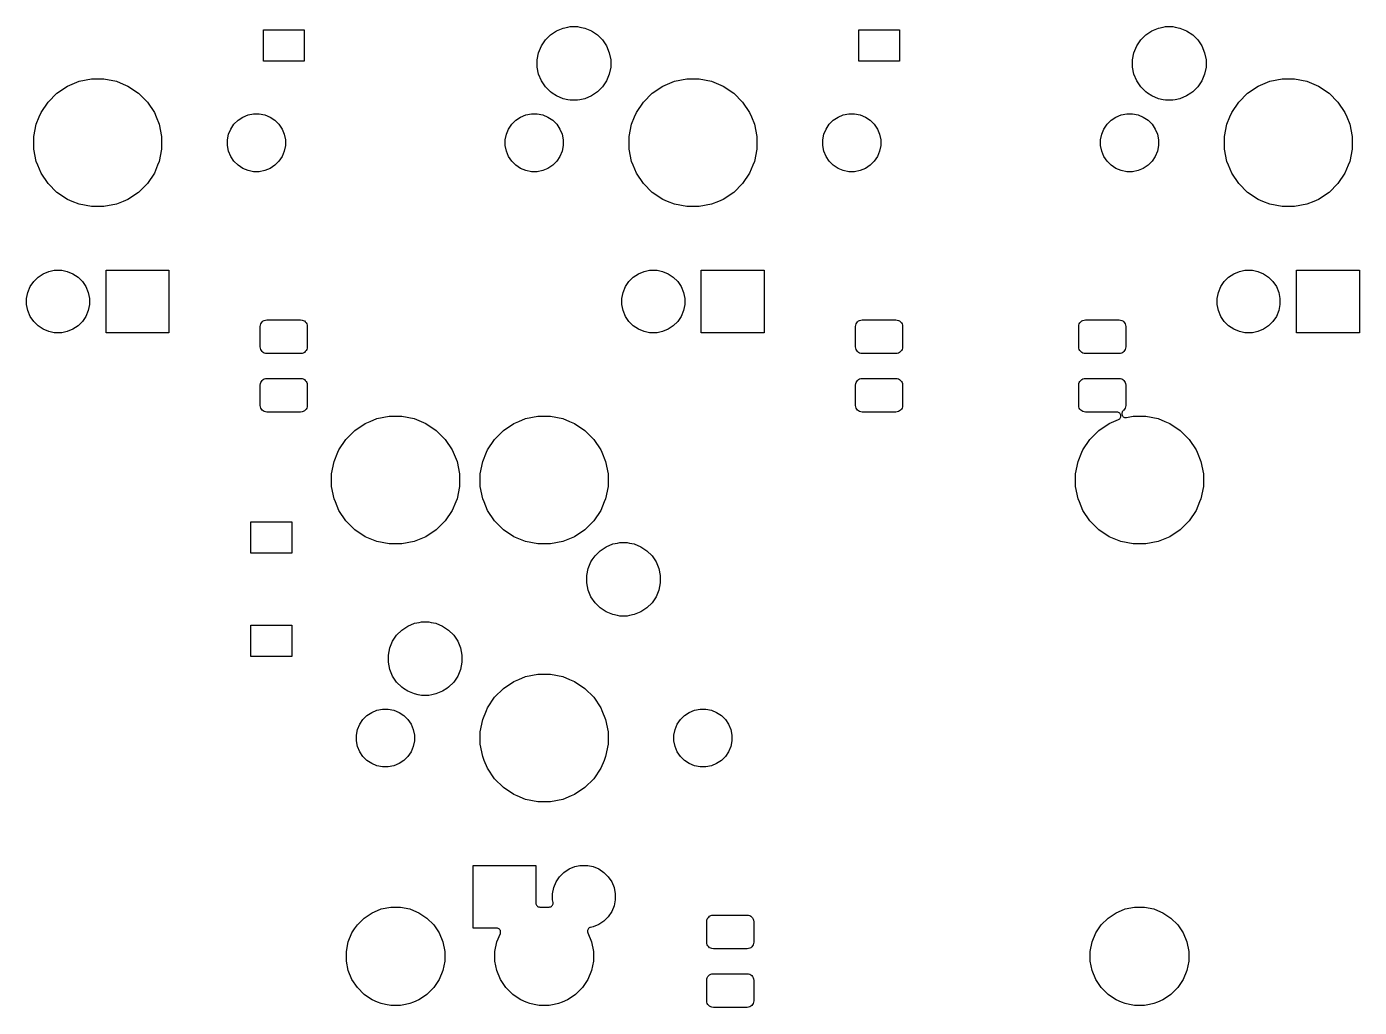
# Model space of a CAD drawing. Extents: x -9 to 373, y -109 to 9.
# Drawn here: x 140.6 to 183.25, y -108.63 to -77.25 of the extents above; entities that cross this region are included whole.
import ezdxf

# ---------------------------------------------------------------- set-up
doc = ezdxf.new("R2010")
doc.units = 0
doc.layers.add('BLACK', color=7, linetype='CONTINUOUS')

msp = doc.modelspace()

# ---------------------------------------------------------------- linework, layer by layer
at = {"layer": 'BLACK', "linetype": 'CONTINUOUS'}
for p, q in [((148.177, -78.351), (148.177, -77.349)), ((148.177, -77.349), (149.479, -77.349)), ((149.479, -77.349), (149.479, -78.351)), ((157.202, -77.6728), (157.365, -77.509)), ((157.365, -77.509), (157.558, -77.3803)), ((157.558, -77.3803), (157.772, -77.2917)), ((157.558, -77.3803), (157.558, -77.3803)), ((157.772, -77.2917), (157.923, -77.2616)), ((157.923, -77.2616), (157.999, -77.2465)), ((157.999, -77.2465), (158.231, -77.2465)), ((158.231, -77.2465), (158.307, -77.2616)), ((158.307, -77.2616), (158.458, -77.2917)), ((158.458, -77.2917), (158.672, -77.3803)), ((158.672, -77.3803), (158.672, -77.3803)), ((158.672, -77.3803), (158.865, -77.509)), ((158.865, -77.509), (159.028, -77.6728)), ((167.227, -78.351), (167.227, -77.349)), ((167.227, -77.349), (168.529, -77.349)), ((168.529, -77.349), (168.529, -78.351)), ((176.252, -77.6728), (176.415, -77.509)), ((176.415, -77.509), (176.608, -77.3803)), ((176.608, -77.3803), (176.822, -77.2917)), ((176.608, -77.3803), (176.608, -77.3803)), ((176.822, -77.2917), (176.973, -77.2616)), ((176.973, -77.2616), (177.049, -77.2465)), ((177.049, -77.2465), (177.281, -77.2465)), ((177.281, -77.2465), (177.357, -77.2616)), ((177.357, -77.2616), (177.508, -77.2917)), ((177.508, -77.2917), (177.722, -77.3803)), ((177.722, -77.3803), (177.722, -77.3803)), ((177.722, -77.3803), (177.915, -77.509)), ((177.915, -77.509), (178.078, -77.6728)), ((156.984, -78.0795), (157.073, -77.8655)), ((157.073, -77.8655), (157.116, -77.8013)), ((157.116, -77.8013), (157.202, -77.6728)), ((159.028, -77.6728), (159.114, -77.8013)), ((159.114, -77.8013), (159.157, -77.8655)), ((159.157, -77.8655), (159.246, -78.0795)), ((176.034, -78.0795), (176.123, -77.8655)), ((176.123, -77.8655), (176.166, -77.8013)), ((176.166, -77.8013), (176.252, -77.6728)), ((178.078, -77.6728), (178.164, -77.8013)), ((178.164, -77.8013), (178.207, -77.8655)), ((178.207, -77.8655), (178.296, -78.0795)), ((149.479, -78.351), (148.177, -78.351)), ((156.939, -78.3067), (156.984, -78.0795)), ((156.939, -78.5383), (156.939, -78.3067)), ((159.246, -78.0795), (159.291, -78.3067)), ((159.291, -78.3067), (159.291, -78.5383)), ((168.529, -78.351), (167.227, -78.351)), ((175.989, -78.3067), (176.034, -78.0795)), ((175.989, -78.5383), (175.989, -78.3067)), ((178.296, -78.0795), (178.341, -78.3067)), ((178.341, -78.3067), (178.341, -78.5383)), ((156.984, -78.7655), (156.939, -78.5383)), ((157.073, -78.9795), (156.984, -78.7655)), ((159.246, -78.7655), (159.157, -78.9795)), ((159.291, -78.5383), (159.246, -78.7655)), ((176.034, -78.7655), (175.989, -78.5383)), ((176.123, -78.9795), (176.034, -78.7655)), ((178.296, -78.7655), (178.207, -78.9795)), ((178.341, -78.5383), (178.296, -78.7655)), ((141.571, -79.3741), (141.906, -79.1503)), ((141.906, -79.1503), (142.061, -79.0865)), ((142.061, -79.0865), (142.279, -78.9962)), ((142.279, -78.9962), (142.674, -78.9176)), ((142.674, -78.9176), (143.076, -78.9176)), ((143.076, -78.9176), (143.471, -78.9962)), ((143.471, -78.9962), (143.689, -79.0865)), ((143.689, -79.0865), (143.844, -79.1503)), ((143.844, -79.1503), (144.179, -79.3741)), ((157.202, -79.1722), (157.073, -78.9795)), ((157.073, -78.9795), (157.073, -78.9795)), ((157.365, -79.336), (157.202, -79.1722)), ((159.028, -79.1722), (158.865, -79.336)), ((159.157, -78.9795), (159.028, -79.1722)), ((159.157, -78.9795), (159.157, -78.9795)), ((160.621, -79.3741), (160.956, -79.1503)), ((160.956, -79.1503), (161.111, -79.0865)), ((161.111, -79.0865), (161.329, -78.9962)), ((161.329, -78.9962), (161.724, -78.9176)), ((161.724, -78.9176), (162.126, -78.9176)), ((162.126, -78.9176), (162.521, -78.9962)), ((162.521, -78.9962), (162.739, -79.0865)), ((162.739, -79.0865), (162.894, -79.1503)), ((162.894, -79.1503), (163.229, -79.3741)), ((176.252, -79.1722), (176.123, -78.9795)), ((176.123, -78.9795), (176.123, -78.9795)), ((176.415, -79.336), (176.252, -79.1722)), ((178.078, -79.1722), (177.915, -79.336)), ((178.207, -78.9795), (178.078, -79.1722)), ((178.207, -78.9795), (178.207, -78.9795)), ((179.671, -79.3741), (180.006, -79.1503)), ((180.006, -79.1503), (180.161, -79.0865)), ((180.161, -79.0865), (180.379, -78.9962)), ((180.379, -78.9962), (180.774, -78.9176)), ((180.774, -78.9176), (181.176, -78.9176)), ((181.176, -78.9176), (181.571, -78.9962)), ((181.571, -78.9962), (181.789, -79.0865)), ((181.789, -79.0865), (181.944, -79.1503)), ((181.944, -79.1503), (182.279, -79.3741)), ((141.063, -79.9939), (141.287, -79.659)), ((141.287, -79.659), (141.571, -79.3741)), ((144.179, -79.3741), (144.463, -79.659)), ((144.463, -79.659), (144.687, -79.9939)), ((157.422, -79.3741), (157.365, -79.336)), ((157.558, -79.4647), (157.422, -79.3741)), ((157.772, -79.5533), (157.558, -79.4647)), ((157.923, -79.5834), (157.772, -79.5533)), ((157.999, -79.5985), (157.923, -79.5834)), ((158.231, -79.5985), (157.999, -79.5985)), ((158.307, -79.5834), (158.231, -79.5985)), ((158.458, -79.5533), (158.307, -79.5834)), ((158.672, -79.4647), (158.458, -79.5533)), ((158.808, -79.3741), (158.672, -79.4647)), ((158.865, -79.336), (158.808, -79.3741)), ((160.113, -79.9939), (160.337, -79.659)), ((160.337, -79.659), (160.621, -79.3741)), ((163.229, -79.3741), (163.513, -79.659)), ((163.513, -79.659), (163.737, -79.9939)), ((176.472, -79.3741), (176.415, -79.336)), ((176.608, -79.4647), (176.472, -79.3741)), ((176.822, -79.5533), (176.608, -79.4647)), ((176.973, -79.5834), (176.822, -79.5533)), ((177.049, -79.5985), (176.973, -79.5834)), ((177.281, -79.5985), (177.049, -79.5985)), ((177.357, -79.5834), (177.281, -79.5985)), ((177.508, -79.5533), (177.357, -79.5834)), ((177.722, -79.4647), (177.508, -79.5533)), ((177.858, -79.3741), (177.722, -79.4647)), ((177.915, -79.336), (177.858, -79.3741)), ((179.163, -79.9939), (179.387, -79.659)), ((179.387, -79.659), (179.671, -79.3741)), ((182.279, -79.3741), (182.563, -79.659)), ((182.563, -79.659), (182.787, -79.9939)), ((140.909, -80.366), (141.003, -80.1379)), ((141.003, -80.1379), (141.063, -79.9939)), ((144.687, -79.9939), (144.747, -80.1379)), ((144.747, -80.1379), (144.841, -80.366)), ((147.365, -80.2432), (147.516, -80.1419)), ((147.516, -80.1419), (147.685, -80.0721)), ((147.685, -80.0721), (147.864, -80.0365)), ((147.864, -80.0365), (148.046, -80.0365)), ((148.046, -80.0365), (148.225, -80.0721)), ((148.225, -80.0721), (148.394, -80.1419)), ((148.394, -80.1419), (148.545, -80.2432)), ((156.255, -80.2432), (156.406, -80.1419)), ((156.406, -80.1419), (156.575, -80.0721)), ((156.575, -80.0721), (156.754, -80.0365)), ((156.754, -80.0365), (156.936, -80.0365)), ((156.936, -80.0365), (157.115, -80.0721)), ((157.115, -80.0721), (157.284, -80.1419)), ((157.284, -80.1419), (157.435, -80.2432)), ((159.959, -80.366), (160.053, -80.1379)), ((160.053, -80.1379), (160.113, -79.9939)), ((163.737, -79.9939), (163.797, -80.1379)), ((163.797, -80.1379), (163.891, -80.366)), ((166.415, -80.2432), (166.566, -80.1419)), ((166.566, -80.1419), (166.735, -80.0721)), ((166.735, -80.0721), (166.914, -80.0365)), ((166.914, -80.0365), (167.096, -80.0365)), ((167.096, -80.0365), (167.275, -80.0721)), ((167.275, -80.0721), (167.444, -80.1419)), ((167.444, -80.1419), (167.595, -80.2432)), ((175.305, -80.2432), (175.456, -80.1419)), ((175.456, -80.1419), (175.625, -80.0721)), ((175.625, -80.0721), (175.804, -80.0365)), ((175.804, -80.0365), (175.986, -80.0365)), ((175.986, -80.0365), (176.165, -80.0721)), ((176.165, -80.0721), (176.334, -80.1419)), ((176.334, -80.1419), (176.485, -80.2432)), ((179.009, -80.366), (179.103, -80.1379)), ((179.103, -80.1379), (179.163, -79.9939)), ((182.787, -79.9939), (182.847, -80.1379)), ((182.847, -80.1379), (182.941, -80.366)), ((140.83, -80.7611), (140.909, -80.366)), ((144.841, -80.366), (144.92, -80.7611)), ((147.065, -80.6924), (147.134, -80.5239)), ((147.134, -80.5239), (147.236, -80.3722)), ((147.236, -80.3722), (147.365, -80.2432)), ((148.545, -80.2432), (148.674, -80.3722)), ((148.674, -80.3722), (148.776, -80.5239)), ((148.776, -80.5239), (148.845, -80.6924)), ((155.955, -80.6924), (156.024, -80.5239)), ((156.024, -80.5239), (156.126, -80.3722)), ((156.126, -80.3722), (156.255, -80.2432)), ((157.435, -80.2432), (157.564, -80.3722)), ((157.564, -80.3722), (157.666, -80.5239)), ((157.666, -80.5239), (157.735, -80.6924)), ((159.88, -80.7611), (159.959, -80.366)), ((163.891, -80.366), (163.97, -80.7611)), ((166.115, -80.6924), (166.184, -80.5239)), ((166.184, -80.5239), (166.286, -80.3722)), ((166.286, -80.3722), (166.415, -80.2432)), ((167.595, -80.2432), (167.724, -80.3722)), ((167.724, -80.3722), (167.826, -80.5239)), ((167.826, -80.5239), (167.895, -80.6924)), ((175.005, -80.6924), (175.074, -80.5239)), ((175.074, -80.5239), (175.176, -80.3722)), ((175.176, -80.3722), (175.305, -80.2432)), ((176.485, -80.2432), (176.614, -80.3722)), ((176.614, -80.3722), (176.716, -80.5239)), ((176.716, -80.5239), (176.785, -80.6924)), ((178.93, -80.7611), (179.009, -80.366)), ((182.941, -80.366), (183.02, -80.7611)), ((140.83, -81.1639), (140.83, -80.7611)), ((144.92, -80.7611), (144.92, -81.1639)), ((147.029, -80.8713), (147.065, -80.6924)), ((147.029, -81.0537), (147.029, -80.8713)), ((148.845, -80.6924), (148.881, -80.8713)), ((148.881, -80.8713), (148.881, -81.0537)), ((155.919, -80.8713), (155.955, -80.6924)), ((155.919, -81.0537), (155.919, -80.8713)), ((157.735, -80.6924), (157.771, -80.8713)), ((157.771, -80.8713), (157.771, -81.0537)), ((159.88, -81.1639), (159.88, -80.7611)), ((163.97, -80.7611), (163.97, -81.1639)), ((166.079, -80.8713), (166.115, -80.6924)), ((166.079, -81.0537), (166.079, -80.8713)), ((167.895, -80.6924), (167.931, -80.8713)), ((167.931, -80.8713), (167.931, -81.0537)), ((174.969, -80.8713), (175.005, -80.6924)), ((174.969, -81.0537), (174.969, -80.8713)), ((176.785, -80.6924), (176.821, -80.8713)), ((176.821, -80.8713), (176.821, -81.0537)), ((178.93, -81.1639), (178.93, -80.7611)), ((183.02, -80.7611), (183.02, -81.1639)), ((140.909, -81.559), (140.83, -81.1639)), ((144.92, -81.1639), (144.841, -81.559)), ((147.065, -81.2326), (147.029, -81.0537)), ((147.134, -81.4011), (147.065, -81.2326)), ((147.236, -81.5528), (147.134, -81.4011)), ((148.776, -81.4011), (148.674, -81.5528)), ((148.845, -81.2326), (148.776, -81.4011)), ((148.881, -81.0537), (148.845, -81.2326)), ((155.955, -81.2326), (155.919, -81.0537)), ((156.024, -81.4011), (155.955, -81.2326)), ((156.126, -81.5528), (156.024, -81.4011)), ((157.666, -81.4011), (157.564, -81.5528)), ((157.735, -81.2326), (157.666, -81.4011)), ((157.771, -81.0537), (157.735, -81.2326)), ((159.959, -81.559), (159.88, -81.1639)), ((163.97, -81.1639), (163.891, -81.559)), ((166.115, -81.2326), (166.079, -81.0537)), ((166.184, -81.4011), (166.115, -81.2326)), ((166.286, -81.5528), (166.184, -81.4011)), ((167.826, -81.4011), (167.724, -81.5528)), ((167.895, -81.2326), (167.826, -81.4011)), ((167.931, -81.0537), (167.895, -81.2326)), ((175.005, -81.2326), (174.969, -81.0537)), ((175.074, -81.4011), (175.005, -81.2326)), ((175.176, -81.5528), (175.074, -81.4011)), ((176.716, -81.4011), (176.614, -81.5528)), ((176.785, -81.2326), (176.716, -81.4011)), ((176.821, -81.0537), (176.785, -81.2326)), ((179.009, -81.559), (178.93, -81.1639)), ((183.02, -81.1639), (182.941, -81.559)), ((140.96, -81.6818), (140.909, -81.559)), ((141.063, -81.9311), (140.96, -81.6818)), ((144.79, -81.6818), (144.687, -81.9311)), ((144.841, -81.559), (144.79, -81.6818)), ((147.365, -81.6818), (147.236, -81.5528)), ((147.516, -81.7831), (147.365, -81.6818)), ((147.685, -81.8529), (147.516, -81.7831)), ((147.864, -81.8885), (147.685, -81.8529)), ((148.225, -81.8529), (148.046, -81.8885)), ((148.394, -81.7831), (148.225, -81.8529)), ((148.545, -81.6818), (148.394, -81.7831)), ((148.674, -81.5528), (148.545, -81.6818)), ((156.255, -81.6818), (156.126, -81.5528)), ((156.406, -81.7831), (156.255, -81.6818)), ((156.575, -81.8529), (156.406, -81.7831)), ((156.754, -81.8885), (156.575, -81.8529)), ((157.115, -81.8529), (156.936, -81.8885)), ((157.284, -81.7831), (157.115, -81.8529)), ((157.435, -81.6818), (157.284, -81.7831)), ((157.564, -81.5528), (157.435, -81.6818)), ((160.01, -81.6818), (159.959, -81.559)), ((160.113, -81.9311), (160.01, -81.6818)), ((163.84, -81.6818), (163.737, -81.9311)), ((163.891, -81.559), (163.84, -81.6818)), ((166.415, -81.6818), (166.286, -81.5528)), ((166.566, -81.7831), (166.415, -81.6818)), ((166.735, -81.8529), (166.566, -81.7831)), ((166.914, -81.8885), (166.735, -81.8529)), ((167.275, -81.8529), (167.096, -81.8885)), ((167.444, -81.7831), (167.275, -81.8529)), ((167.595, -81.6818), (167.444, -81.7831)), ((167.724, -81.5528), (167.595, -81.6818)), ((175.305, -81.6818), (175.176, -81.5528)), ((175.456, -81.7831), (175.305, -81.6818)), ((175.625, -81.8529), (175.456, -81.7831)), ((175.804, -81.8885), (175.625, -81.8529)), ((176.165, -81.8529), (175.986, -81.8885)), ((176.334, -81.7831), (176.165, -81.8529)), ((176.485, -81.6818), (176.334, -81.7831)), ((176.614, -81.5528), (176.485, -81.6818)), ((179.06, -81.6818), (179.009, -81.559)), ((179.163, -81.9311), (179.06, -81.6818)), ((182.89, -81.6818), (182.787, -81.9311)), ((182.941, -81.559), (182.89, -81.6818)), ((141.287, -82.266), (141.063, -81.9311)), ((141.571, -82.5509), (141.287, -82.266)), ((144.463, -82.266), (144.179, -82.5509)), ((144.687, -81.9311), (144.463, -82.266)), ((148.046, -81.8885), (147.864, -81.8885)), ((156.936, -81.8885), (156.754, -81.8885)), ((160.337, -82.266), (160.113, -81.9311)), ((160.621, -82.5509), (160.337, -82.266)), ((163.513, -82.266), (163.229, -82.5509)), ((163.737, -81.9311), (163.513, -82.266)), ((167.096, -81.8885), (166.914, -81.8885)), ((175.986, -81.8885), (175.804, -81.8885)), ((179.387, -82.266), (179.163, -81.9311)), ((179.671, -82.5509), (179.387, -82.266)), ((182.563, -82.266), (182.279, -82.5509)), ((182.787, -81.9311), (182.563, -82.266)), ((141.906, -82.7747), (141.571, -82.5509)), ((144.179, -82.5509), (143.844, -82.7747)), ((160.956, -82.7747), (160.621, -82.5509)), ((163.229, -82.5509), (162.894, -82.7747)), ((180.006, -82.7747), (179.671, -82.5509)), ((182.279, -82.5509), (181.944, -82.7747)), ((142.061, -82.8385), (141.906, -82.7747)), ((142.279, -82.9288), (142.061, -82.8385)), ((142.674, -83.0074), (142.279, -82.9288)), ((143.076, -83.0074), (142.674, -83.0074)), ((143.471, -82.9288), (143.076, -83.0074)), ((143.689, -82.8385), (143.471, -82.9288)), ((143.844, -82.7747), (143.689, -82.8385)), ((161.111, -82.8385), (160.956, -82.7747)), ((161.329, -82.9288), (161.111, -82.8385)), ((161.724, -83.0074), (161.329, -82.9288)), ((162.126, -83.0074), (161.724, -83.0074)), ((162.521, -82.9288), (162.126, -83.0074)), ((162.739, -82.8385), (162.521, -82.9288)), ((162.894, -82.7747), (162.739, -82.8385)), ((180.161, -82.8385), (180.006, -82.7747)), ((180.379, -82.9288), (180.161, -82.8385)), ((180.774, -83.0074), (180.379, -82.9288)), ((181.176, -83.0074), (180.774, -83.0074)), ((181.571, -82.9288), (181.176, -83.0074)), ((181.789, -82.8385), (181.571, -82.9288)), ((181.944, -82.7747), (181.789, -82.8385)), ((140.826, -85.4028), (140.965, -85.263)), ((140.965, -85.263), (141.13, -85.1532)), ((141.13, -85.1532), (141.312, -85.0776)), ((141.312, -85.0776), (141.482, -85.0439)), ((141.482, -85.0439), (141.506, -85.039)), ((141.506, -85.039), (141.704, -85.039)), ((141.704, -85.039), (141.728, -85.0439)), ((141.728, -85.0439), (141.898, -85.0776)), ((141.898, -85.0776), (142.08, -85.1532)), ((142.08, -85.1532), (142.245, -85.263)), ((142.245, -85.263), (142.384, -85.4028)), ((143.142, -87.046), (143.142, -85.039)), ((143.142, -85.039), (145.148, -85.039)), ((145.148, -85.039), (145.148, -87.046)), ((159.876, -85.4028), (160.015, -85.263)), ((160.015, -85.263), (160.18, -85.1532)), ((160.18, -85.1532), (160.362, -85.0776)), ((160.362, -85.0776), (160.532, -85.0439)), ((160.532, -85.0439), (160.556, -85.039)), ((160.556, -85.039), (160.754, -85.039)), ((160.754, -85.039), (160.778, -85.0439)), ((160.778, -85.0439), (160.948, -85.0776)), ((160.948, -85.0776), (161.13, -85.1532)), ((161.13, -85.1532), (161.295, -85.263)), ((161.295, -85.263), (161.434, -85.4028)), ((162.191, -87.046), (162.191, -85.039)), ((162.191, -85.039), (164.198, -85.039)), ((164.198, -85.039), (164.198, -87.046)), ((178.926, -85.4028), (179.065, -85.263)), ((179.065, -85.263), (179.23, -85.1532)), ((179.23, -85.1532), (179.412, -85.0776)), ((179.412, -85.0776), (179.582, -85.0439)), ((179.582, -85.0439), (179.606, -85.039)), ((179.606, -85.039), (179.804, -85.039)), ((179.804, -85.039), (179.828, -85.0439)), ((179.828, -85.0439), (179.998, -85.0776)), ((179.998, -85.0776), (180.18, -85.1532)), ((180.18, -85.1532), (180.345, -85.263)), ((180.345, -85.263), (180.484, -85.4028)), ((181.242, -87.046), (181.242, -85.039)), ((181.242, -85.039), (183.248, -85.039)), ((183.248, -85.039), (183.248, -87.046)), ((140.64, -85.7498), (140.716, -85.5672)), ((140.716, -85.5672), (140.826, -85.4028)), ((142.384, -85.4028), (142.494, -85.5672)), ((142.494, -85.5672), (142.57, -85.7498)), ((159.69, -85.7498), (159.766, -85.5672)), ((159.766, -85.5672), (159.876, -85.4028)), ((161.434, -85.4028), (161.544, -85.5672)), ((161.544, -85.5672), (161.62, -85.7498)), ((178.74, -85.7498), (178.816, -85.5672)), ((178.816, -85.5672), (178.926, -85.4028)), ((180.484, -85.4028), (180.594, -85.5672)), ((180.594, -85.5672), (180.67, -85.7498)), ((140.601, -85.9437), (140.64, -85.7498)), ((140.601, -86.1413), (140.601, -85.9437)), ((140.64, -86.3352), (140.601, -86.1413)), ((142.57, -85.7498), (142.608, -85.9437)), ((142.608, -86.1413), (142.57, -86.3352)), ((142.608, -85.9437), (142.608, -86.1413)), ((159.651, -85.9437), (159.69, -85.7498)), ((159.651, -86.1413), (159.651, -85.9437)), ((159.69, -86.3352), (159.651, -86.1413)), ((161.62, -85.7498), (161.659, -85.9437)), ((161.659, -86.1413), (161.62, -86.3352)), ((161.659, -85.9437), (161.659, -86.1413)), ((178.701, -85.9437), (178.74, -85.7498)), ((178.701, -86.1413), (178.701, -85.9437)), ((178.74, -86.3352), (178.701, -86.1413)), ((180.67, -85.7498), (180.708, -85.9437)), ((180.708, -86.1413), (180.67, -86.3352)), ((180.708, -85.9437), (180.708, -86.1413)), ((140.716, -86.5178), (140.64, -86.3352)), ((140.826, -86.6822), (140.716, -86.5178)), ((142.494, -86.5178), (142.384, -86.6822)), ((142.57, -86.3352), (142.494, -86.5178)), ((159.766, -86.5178), (159.69, -86.3352)), ((159.876, -86.6822), (159.766, -86.5178)), ((161.544, -86.5178), (161.434, -86.6822)), ((161.62, -86.3352), (161.544, -86.5178)), ((178.816, -86.5178), (178.74, -86.3352)), ((178.926, -86.6822), (178.816, -86.5178)), ((180.594, -86.5178), (180.484, -86.6822)), ((180.67, -86.3352), (180.594, -86.5178)), ((140.965, -86.822), (140.826, -86.6822)), ((141.13, -86.9318), (140.965, -86.822)), ((141.312, -87.0074), (141.13, -86.9318)), ((142.08, -86.9318), (141.898, -87.0074)), ((142.245, -86.822), (142.08, -86.9318)), ((142.384, -86.6822), (142.245, -86.822)), ((148.077, -86.8431), (148.082, -86.7968)), ((148.077, -87.4944), (148.077, -86.8431)), ((148.082, -86.7968), (148.093, -86.7581)), ((148.093, -86.7581), (148.112, -86.7225)), ((148.112, -86.7225), (148.138, -86.6912)), ((148.138, -86.6912), (148.169, -86.6656)), ((148.169, -86.6656), (148.205, -86.6465)), ((148.205, -86.6465), (148.244, -86.6348)), ((148.244, -86.6348), (148.29, -86.6302)), ((148.29, -86.6302), (149.366, -86.6302)), ((149.366, -86.6302), (149.413, -86.6348)), ((149.413, -86.6348), (149.451, -86.6465)), ((149.451, -86.6465), (149.487, -86.6656)), ((149.487, -86.6656), (149.518, -86.6912)), ((149.518, -86.6912), (149.544, -86.7225)), ((149.544, -86.7225), (149.563, -86.7581)), ((149.563, -86.7581), (149.575, -86.7968)), ((149.575, -86.7968), (149.579, -86.8431)), ((149.579, -86.8431), (149.579, -87.4944)), ((160.015, -86.822), (159.876, -86.6822)), ((160.18, -86.9318), (160.015, -86.822)), ((160.362, -87.0074), (160.18, -86.9318)), ((161.13, -86.9318), (160.948, -87.0074)), ((161.295, -86.822), (161.13, -86.9318)), ((161.434, -86.6822), (161.295, -86.822)), ((167.127, -86.8431), (167.132, -86.7968)), ((167.127, -87.4944), (167.127, -86.8431)), ((167.132, -86.7968), (167.143, -86.7581)), ((167.143, -86.7581), (167.162, -86.7225)), ((167.162, -86.7225), (167.188, -86.6912)), ((167.188, -86.6912), (167.219, -86.6656)), ((167.219, -86.6656), (167.255, -86.6465)), ((167.255, -86.6465), (167.294, -86.6348)), ((167.294, -86.6348), (167.34, -86.6302)), ((167.34, -86.6302), (168.416, -86.6302)), ((168.416, -86.6302), (168.463, -86.6348)), ((168.463, -86.6348), (168.501, -86.6465)), ((168.501, -86.6465), (168.537, -86.6656)), ((168.537, -86.6656), (168.568, -86.6912)), ((168.568, -86.6912), (168.594, -86.7225)), ((168.594, -86.7225), (168.613, -86.7581)), ((168.613, -86.7581), (168.625, -86.7968)), ((168.625, -86.7968), (168.629, -86.8431)), ((168.629, -86.8431), (168.629, -87.4944)), ((174.271, -86.8431), (174.275, -86.7968)), ((174.271, -87.4944), (174.271, -86.8431)), ((174.275, -86.7968), (174.287, -86.7581)), ((174.287, -86.7581), (174.306, -86.7225)), ((174.306, -86.7225), (174.332, -86.6912)), ((174.332, -86.6912), (174.363, -86.6656)), ((174.363, -86.6656), (174.399, -86.6465)), ((174.399, -86.6465), (174.437, -86.6348)), ((174.437, -86.6348), (174.484, -86.6302)), ((174.484, -86.6302), (175.56, -86.6302)), ((175.56, -86.6302), (175.606, -86.6348)), ((175.606, -86.6348), (175.645, -86.6465)), ((175.645, -86.6465), (175.681, -86.6656)), ((175.681, -86.6656), (175.712, -86.6912)), ((175.712, -86.6912), (175.738, -86.7225)), ((175.738, -86.7225), (175.757, -86.7581)), ((175.757, -86.7581), (175.768, -86.7968)), ((175.768, -86.7968), (175.773, -86.8431)), ((175.773, -86.8431), (175.773, -87.4944)), ((179.065, -86.822), (178.926, -86.6822)), ((179.23, -86.9318), (179.065, -86.822)), ((179.412, -87.0074), (179.23, -86.9318)), ((180.18, -86.9318), (179.998, -87.0074)), ((180.345, -86.822), (180.18, -86.9318)), ((180.484, -86.6822), (180.345, -86.822)), ((141.479, -87.0405), (141.312, -87.0074)), ((141.506, -87.046), (141.479, -87.0405)), ((141.704, -87.046), (141.506, -87.046)), ((141.731, -87.0405), (141.704, -87.046)), ((141.898, -87.0074), (141.731, -87.0405)), ((145.148, -87.046), (143.142, -87.046)), ((160.529, -87.0405), (160.362, -87.0074)), ((160.556, -87.046), (160.529, -87.0405)), ((160.754, -87.046), (160.556, -87.046)), ((160.781, -87.0405), (160.754, -87.046)), ((160.948, -87.0074), (160.781, -87.0405)), ((164.198, -87.046), (162.191, -87.046)), ((179.579, -87.0405), (179.412, -87.0074)), ((179.606, -87.046), (179.579, -87.0405)), ((179.804, -87.046), (179.606, -87.046)), ((179.831, -87.0405), (179.804, -87.046)), ((179.998, -87.0074), (179.831, -87.0405)), ((183.248, -87.046), (181.242, -87.046)), ((148.082, -87.5407), (148.077, -87.4944)), ((148.093, -87.5794), (148.082, -87.5407)), ((148.112, -87.615), (148.093, -87.5794)), ((148.138, -87.6463), (148.112, -87.615)), ((148.169, -87.6719), (148.138, -87.6463)), ((148.205, -87.691), (148.169, -87.6719)), ((148.244, -87.7027), (148.205, -87.691)), ((148.29, -87.7073), (148.244, -87.7027)), ((149.366, -87.7073), (148.29, -87.7073)), ((149.413, -87.7027), (149.366, -87.7073)), ((149.451, -87.691), (149.413, -87.7027)), ((149.487, -87.6719), (149.451, -87.691)), ((149.518, -87.6463), (149.487, -87.6719)), ((149.544, -87.615), (149.518, -87.6463)), ((149.563, -87.5794), (149.544, -87.615)), ((149.575, -87.5407), (149.563, -87.5794)), ((149.579, -87.4944), (149.575, -87.5407)), ((167.132, -87.5407), (167.127, -87.4944)), ((167.143, -87.5794), (167.132, -87.5407)), ((167.162, -87.615), (167.143, -87.5794)), ((167.188, -87.6463), (167.162, -87.615)), ((167.219, -87.6719), (167.188, -87.6463)), ((167.255, -87.691), (167.219, -87.6719)), ((167.294, -87.7027), (167.255, -87.691)), ((167.34, -87.7073), (167.294, -87.7027)), ((168.416, -87.7073), (167.34, -87.7073)), ((168.463, -87.7027), (168.416, -87.7073)), ((168.501, -87.691), (168.463, -87.7027)), ((168.537, -87.6719), (168.501, -87.691)), ((168.568, -87.6463), (168.537, -87.6719)), ((168.594, -87.615), (168.568, -87.6463)), ((168.613, -87.5794), (168.594, -87.615)), ((168.625, -87.5407), (168.613, -87.5794)), ((168.629, -87.4944), (168.625, -87.5407)), ((174.275, -87.5407), (174.271, -87.4944)), ((174.287, -87.5794), (174.275, -87.5407)), ((174.306, -87.615), (174.287, -87.5794)), ((174.332, -87.6463), (174.306, -87.615)), ((174.363, -87.6719), (174.332, -87.6463)), ((174.399, -87.691), (174.363, -87.6719)), ((174.437, -87.7027), (174.399, -87.691)), ((174.484, -87.7073), (174.437, -87.7027)), ((175.56, -87.7073), (174.484, -87.7073)), ((175.606, -87.7027), (175.56, -87.7073)), ((175.645, -87.691), (175.606, -87.7027)), ((175.681, -87.6719), (175.645, -87.691)), ((175.712, -87.6463), (175.681, -87.6719)), ((175.738, -87.615), (175.712, -87.6463)), ((175.757, -87.5794), (175.738, -87.615)), ((175.768, -87.5407), (175.757, -87.5794)), ((175.773, -87.4944), (175.768, -87.5407)), ((148.077, -88.7181), (148.082, -88.6718)), ((148.082, -88.6718), (148.093, -88.6331)), ((148.093, -88.6331), (148.112, -88.5975)), ((148.112, -88.5975), (148.138, -88.5662)), ((148.138, -88.5662), (148.169, -88.5406)), ((148.169, -88.5406), (148.205, -88.5215)), ((148.205, -88.5215), (148.244, -88.5098)), ((148.244, -88.5098), (148.29, -88.5052)), ((148.29, -88.5052), (149.366, -88.5052)), ((149.366, -88.5052), (149.413, -88.5098)), ((149.413, -88.5098), (149.451, -88.5215)), ((149.451, -88.5215), (149.487, -88.5406)), ((149.487, -88.5406), (149.518, -88.5662)), ((149.518, -88.5662), (149.544, -88.5975)), ((149.544, -88.5975), (149.563, -88.6331)), ((149.563, -88.6331), (149.575, -88.6718)), ((149.575, -88.6718), (149.579, -88.7181)), ((167.127, -88.7181), (167.132, -88.6718)), ((167.132, -88.6718), (167.143, -88.6331)), ((167.143, -88.6331), (167.162, -88.5975)), ((167.162, -88.5975), (167.188, -88.5662)), ((167.188, -88.5662), (167.219, -88.5406)), ((167.219, -88.5406), (167.255, -88.5215)), ((167.255, -88.5215), (167.294, -88.5098)), ((167.294, -88.5098), (167.34, -88.5052)), ((167.34, -88.5052), (168.416, -88.5052)), ((168.416, -88.5052), (168.463, -88.5098)), ((168.463, -88.5098), (168.501, -88.5215)), ((168.501, -88.5215), (168.537, -88.5406)), ((168.537, -88.5406), (168.568, -88.5662)), ((168.568, -88.5662), (168.594, -88.5975)), ((168.594, -88.5975), (168.613, -88.6331)), ((168.613, -88.6331), (168.625, -88.6718)), ((168.625, -88.6718), (168.629, -88.7181)), ((174.271, -88.7181), (174.275, -88.6718)), ((174.275, -88.6718), (174.287, -88.6331)), ((174.287, -88.6331), (174.306, -88.5975)), ((174.306, -88.5975), (174.332, -88.5662)), ((174.332, -88.5662), (174.363, -88.5406)), ((174.363, -88.5406), (174.399, -88.5215)), ((174.399, -88.5215), (174.437, -88.5098)), ((174.437, -88.5098), (174.484, -88.5052)), ((174.484, -88.5052), (175.56, -88.5052)), ((175.56, -88.5052), (175.606, -88.5098)), ((175.606, -88.5098), (175.645, -88.5215)), ((175.645, -88.5215), (175.681, -88.5406)), ((175.681, -88.5406), (175.712, -88.5662)), ((175.712, -88.5662), (175.738, -88.5975)), ((175.738, -88.5975), (175.757, -88.6331)), ((175.757, -88.6331), (175.768, -88.6718)), ((175.768, -88.6718), (175.773, -88.7181)), ((148.077, -89.3694), (148.077, -88.7181)), ((149.579, -88.7181), (149.579, -89.3694)), ((167.127, -89.3694), (167.127, -88.7181)), ((168.629, -88.7181), (168.629, -89.3694)), ((174.271, -89.3694), (174.271, -88.7181)), ((175.773, -88.7181), (175.773, -89.3694)), ((148.082, -89.4157), (148.077, -89.3694)), ((148.093, -89.4544), (148.082, -89.4157)), ((148.112, -89.49), (148.093, -89.4544)), ((148.138, -89.5213), (148.112, -89.49)), ((148.169, -89.5469), (148.138, -89.5213)), ((148.205, -89.566), (148.169, -89.5469)), ((149.487, -89.5469), (149.451, -89.566)), ((149.518, -89.5213), (149.487, -89.5469)), ((149.544, -89.49), (149.518, -89.5213)), ((149.563, -89.4544), (149.544, -89.49)), ((149.575, -89.4157), (149.563, -89.4544)), ((149.579, -89.3694), (149.575, -89.4157)), ((167.132, -89.4157), (167.127, -89.3694)), ((167.143, -89.4544), (167.132, -89.4157)), ((167.162, -89.49), (167.143, -89.4544)), ((167.188, -89.5213), (167.162, -89.49)), ((167.219, -89.5469), (167.188, -89.5213)), ((167.255, -89.566), (167.219, -89.5469)), ((168.537, -89.5469), (168.501, -89.566)), ((168.568, -89.5213), (168.537, -89.5469)), ((168.594, -89.49), (168.568, -89.5213)), ((168.613, -89.4544), (168.594, -89.49)), ((168.625, -89.4157), (168.613, -89.4544)), ((168.629, -89.3694), (168.625, -89.4157)), ((174.275, -89.4157), (174.271, -89.3694)), ((174.287, -89.4544), (174.275, -89.4157)), ((174.306, -89.49), (174.287, -89.4544)), ((174.332, -89.5213), (174.306, -89.49)), ((174.363, -89.5469), (174.332, -89.5213)), ((174.399, -89.566), (174.363, -89.5469)), ((175.677, -89.5531), (175.663, -89.5735)), ((175.694, -89.5358), (175.677, -89.5531)), ((175.712, -89.5213), (175.694, -89.5358)), ((175.738, -89.49), (175.712, -89.5213)), ((175.757, -89.4544), (175.738, -89.49)), ((175.768, -89.4157), (175.757, -89.4544)), ((175.773, -89.3694), (175.768, -89.4157)), ((148.244, -89.5777), (148.205, -89.566)), ((148.29, -89.5823), (148.244, -89.5777)), ((149.366, -89.5823), (148.29, -89.5823)), ((149.413, -89.5777), (149.366, -89.5823)), ((149.451, -89.566), (149.413, -89.5777)), ((151.103, -90.1691), (151.438, -89.9453)), ((151.438, -89.9453), (151.592, -89.8815)), ((151.592, -89.8815), (151.81, -89.7912)), ((151.81, -89.7912), (152.205, -89.7126)), ((152.205, -89.7126), (152.608, -89.7126)), ((152.608, -89.7126), (153.003, -89.7912)), ((153.003, -89.7912), (153.221, -89.8815)), ((153.221, -89.8815), (153.375, -89.9453)), ((153.375, -89.9453), (153.71, -90.1691)), ((155.859, -90.1691), (156.194, -89.9453)), ((156.194, -89.9453), (156.348, -89.8815)), ((156.348, -89.8815), (156.566, -89.7912)), ((156.566, -89.7912), (156.961, -89.7126)), ((156.961, -89.7126), (157.364, -89.7126)), ((157.364, -89.7126), (157.759, -89.7912)), ((157.759, -89.7912), (157.977, -89.8815)), ((157.977, -89.8815), (158.131, -89.9453)), ((158.131, -89.9453), (158.466, -90.1691)), ((167.294, -89.5777), (167.255, -89.566)), ((167.34, -89.5823), (167.294, -89.5777)), ((168.416, -89.5823), (167.34, -89.5823)), ((168.463, -89.5777), (168.416, -89.5823)), ((168.501, -89.566), (168.463, -89.5777)), ((174.437, -89.5777), (174.399, -89.566)), ((174.484, -89.5823), (174.437, -89.5777)), ((175.492, -89.5823), (174.484, -89.5823)), ((174.909, -90.1691), (175.244, -89.9453)), ((175.244, -89.9453), (175.39, -89.8847)), ((175.39, -89.8847), (175.54, -89.8227)), ((175.516, -89.5847), (175.492, -89.5823)), ((175.54, -89.5918), (175.516, -89.5847)), ((175.561, -89.6033), (175.54, -89.5918)), ((175.54, -89.8227), (175.561, -89.8112)), ((175.58, -89.6189), (175.561, -89.6033)), ((175.561, -89.8112), (175.58, -89.7956)), ((175.596, -89.6378), (175.58, -89.6189)), ((175.58, -89.7956), (175.596, -89.7767)), ((175.608, -89.6594), (175.596, -89.6378)), ((175.596, -89.7767), (175.608, -89.7551)), ((175.615, -89.6829), (175.608, -89.6594)), ((175.608, -89.7551), (175.615, -89.7316)), ((175.617, -89.7072), (175.615, -89.6829)), ((175.615, -89.7316), (175.617, -89.7072)), ((175.654, -89.5961), (175.649, -89.6202)), ((175.649, -89.6202), (175.649, -89.6447)), ((175.649, -89.6447), (175.654, -89.6687)), ((175.663, -89.5735), (175.654, -89.5961)), ((175.654, -89.6687), (175.663, -89.6913)), ((175.663, -89.6913), (175.677, -89.7117)), ((175.677, -89.7117), (175.694, -89.729)), ((175.694, -89.729), (175.715, -89.7427)), ((175.715, -89.7427), (175.737, -89.752)), ((175.737, -89.752), (175.761, -89.7568)), ((175.761, -89.7568), (175.798, -89.755)), ((175.798, -89.755), (176.011, -89.7126)), ((176.011, -89.7126), (176.414, -89.7126)), ((176.414, -89.7126), (176.809, -89.7912)), ((176.809, -89.7912), (177.027, -89.8815)), ((177.027, -89.8815), (177.181, -89.9453)), ((177.181, -89.9453), (177.516, -90.1691)), ((150.818, -90.454), (151.103, -90.1691)), ((153.71, -90.1691), (153.995, -90.454)), ((155.574, -90.454), (155.859, -90.1691)), ((158.466, -90.1691), (158.751, -90.454)), ((174.624, -90.454), (174.909, -90.1691)), ((177.516, -90.1691), (177.801, -90.454)), ((150.561, -90.8682), (150.594, -90.7889)), ((150.594, -90.7889), (150.818, -90.454)), ((153.995, -90.454), (154.219, -90.7889)), ((154.219, -90.7889), (154.251, -90.8682)), ((155.317, -90.8682), (155.35, -90.7889)), ((155.35, -90.7889), (155.574, -90.454)), ((158.751, -90.454), (158.975, -90.7889)), ((158.975, -90.7889), (159.008, -90.8682)), ((174.367, -90.8682), (174.4, -90.7889)), ((174.4, -90.7889), (174.624, -90.454)), ((177.801, -90.454), (178.025, -90.7889)), ((178.025, -90.7889), (178.058, -90.8682)), ((150.361, -91.5561), (150.44, -91.161)), ((150.44, -91.161), (150.561, -90.8682)), ((154.251, -90.8682), (154.373, -91.161)), ((154.373, -91.161), (154.451, -91.5561)), ((155.118, -91.5561), (155.196, -91.161)), ((155.196, -91.161), (155.317, -90.8682)), ((159.008, -90.8682), (159.129, -91.161)), ((159.129, -91.161), (159.207, -91.5561)), ((174.168, -91.5561), (174.246, -91.161)), ((174.246, -91.161), (174.367, -90.8682)), ((178.058, -90.8682), (178.179, -91.161)), ((178.179, -91.161), (178.257, -91.5561)), ((150.361, -91.9589), (150.361, -91.5561)), ((154.451, -91.5561), (154.451, -91.9589)), ((155.118, -91.9589), (155.118, -91.5561)), ((159.207, -91.5561), (159.207, -91.9589)), ((174.168, -91.9589), (174.168, -91.5561)), ((178.257, -91.5561), (178.257, -91.9589)), ((150.44, -92.354), (150.361, -91.9589)), ((154.451, -91.9589), (154.373, -92.354)), ((155.196, -92.354), (155.118, -91.9589)), ((159.207, -91.9589), (159.129, -92.354)), ((174.246, -92.354), (174.168, -91.9589)), ((178.257, -91.9589), (178.179, -92.354)), ((150.481, -92.4538), (150.44, -92.354)), ((150.594, -92.7261), (150.481, -92.4538)), ((154.331, -92.4538), (154.219, -92.7261)), ((154.373, -92.354), (154.331, -92.4538)), ((155.238, -92.4538), (155.196, -92.354)), ((155.35, -92.7261), (155.238, -92.4538)), ((159.087, -92.4538), (158.975, -92.7261)), ((159.129, -92.354), (159.087, -92.4538)), ((174.288, -92.4538), (174.246, -92.354)), ((174.4, -92.7261), (174.288, -92.4538)), ((178.137, -92.4538), (178.025, -92.7261)), ((178.179, -92.354), (178.137, -92.4538)), ((150.818, -93.061), (150.594, -92.7261)), ((154.219, -92.7261), (153.995, -93.061)), ((155.574, -93.061), (155.35, -92.7261)), ((158.975, -92.7261), (158.751, -93.061)), ((174.624, -93.061), (174.4, -92.7261)), ((178.025, -92.7261), (177.801, -93.061)), ((147.78, -94.101), (147.78, -93.099)), ((147.78, -93.099), (149.082, -93.099)), ((149.082, -93.099), (149.082, -94.101)), ((151.103, -93.3459), (150.818, -93.061)), ((151.438, -93.5697), (151.103, -93.3459)), ((153.71, -93.3459), (153.375, -93.5697)), ((153.995, -93.061), (153.71, -93.3459)), ((155.859, -93.3459), (155.574, -93.061)), ((156.194, -93.5697), (155.859, -93.3459)), ((158.466, -93.3459), (158.131, -93.5697)), ((158.751, -93.061), (158.466, -93.3459)), ((174.909, -93.3459), (174.624, -93.061)), ((175.244, -93.5697), (174.909, -93.3459)), ((177.516, -93.3459), (177.181, -93.5697)), ((177.801, -93.061), (177.516, -93.3459)), ((151.539, -93.6118), (151.438, -93.5697)), ((151.81, -93.7238), (151.539, -93.6118)), ((152.205, -93.8024), (151.81, -93.7238)), ((152.608, -93.8024), (152.205, -93.8024)), ((153.003, -93.7238), (152.608, -93.8024)), ((153.273, -93.6118), (153.003, -93.7238)), ((153.375, -93.5697), (153.273, -93.6118)), ((156.296, -93.6118), (156.194, -93.5697)), ((156.566, -93.7238), (156.296, -93.6118)), ((156.961, -93.8024), (156.566, -93.7238)), ((157.364, -93.8024), (156.961, -93.8024)), ((157.759, -93.7238), (157.364, -93.8024)), ((158.029, -93.6118), (157.759, -93.7238)), ((158.131, -93.5697), (158.029, -93.6118)), ((159.145, -93.8903), (159.359, -93.8017)), ((159.359, -93.8017), (159.511, -93.7716)), ((159.511, -93.7716), (159.587, -93.7565)), ((159.587, -93.7565), (159.818, -93.7565)), ((159.818, -93.7565), (159.894, -93.7716)), ((159.894, -93.7716), (160.046, -93.8017)), ((160.046, -93.8017), (160.26, -93.8903)), ((175.346, -93.6118), (175.244, -93.5697)), ((175.616, -93.7238), (175.346, -93.6118)), ((176.011, -93.8024), (175.616, -93.7238)), ((176.414, -93.8024), (176.011, -93.8024)), ((176.809, -93.7238), (176.414, -93.8024)), ((177.079, -93.6118), (176.809, -93.7238)), ((177.181, -93.5697), (177.079, -93.6118)), ((149.082, -94.101), (147.78, -94.101)), ((158.703, -94.3113), (158.789, -94.1828)), ((158.789, -94.1828), (158.953, -94.019)), ((158.953, -94.019), (159.145, -93.8903)), ((159.145, -93.8903), (159.145, -93.8903)), ((160.26, -93.8903), (160.26, -93.8903)), ((160.26, -93.8903), (160.452, -94.019)), ((160.452, -94.019), (160.616, -94.1828)), ((160.616, -94.1828), (160.702, -94.3113)), ((158.526, -94.8167), (158.572, -94.5895)), ((158.572, -94.5895), (158.66, -94.3755)), ((158.66, -94.3755), (158.703, -94.3113)), ((160.702, -94.3113), (160.745, -94.3755)), ((160.745, -94.3755), (160.833, -94.5895)), ((160.833, -94.5895), (160.879, -94.8167)), ((158.526, -95.0483), (158.526, -94.8167)), ((158.572, -95.2755), (158.526, -95.0483)), ((160.879, -95.0483), (160.833, -95.2755)), ((160.879, -94.8167), (160.879, -95.0483)), ((158.66, -95.4895), (158.572, -95.2755)), ((158.789, -95.6822), (158.66, -95.4895)), ((158.66, -95.4895), (158.66, -95.4895)), ((160.745, -95.4895), (160.616, -95.6822)), ((160.833, -95.2755), (160.745, -95.4895)), ((160.745, -95.4895), (160.745, -95.4895)), ((158.953, -95.846), (158.789, -95.6822)), ((159.081, -95.9318), (158.953, -95.846)), ((159.145, -95.9747), (159.081, -95.9318)), ((160.324, -95.9318), (160.26, -95.9747)), ((160.452, -95.846), (160.324, -95.9318)), ((160.616, -95.6822), (160.452, -95.846)), ((152.795, -96.4303), (153.009, -96.3417)), ((153.009, -96.3417), (153.161, -96.3116)), ((153.161, -96.3116), (153.237, -96.2965)), ((153.237, -96.2965), (153.468, -96.2965)), ((153.468, -96.2965), (153.544, -96.3116)), ((153.544, -96.3116), (153.696, -96.3417)), ((153.696, -96.3417), (153.91, -96.4303)), ((159.359, -96.0633), (159.145, -95.9747)), ((159.511, -96.0934), (159.359, -96.0633)), ((159.587, -96.1085), (159.511, -96.0934)), ((159.818, -96.1085), (159.587, -96.1085)), ((159.894, -96.0934), (159.818, -96.1085)), ((160.046, -96.0633), (159.894, -96.0934)), ((160.26, -95.9747), (160.046, -96.0633)), ((147.78, -97.401), (147.78, -96.399)), ((147.78, -96.399), (149.082, -96.399)), ((149.082, -96.399), (149.082, -97.401)), ((152.353, -96.8513), (152.439, -96.7228)), ((152.439, -96.7228), (152.603, -96.559)), ((152.603, -96.559), (152.795, -96.4303)), ((152.795, -96.4303), (152.795, -96.4303)), ((153.91, -96.4303), (153.91, -96.4303)), ((153.91, -96.4303), (154.102, -96.559)), ((154.102, -96.559), (154.266, -96.7228)), ((154.266, -96.7228), (154.352, -96.8513)), ((152.177, -97.3567), (152.222, -97.1295)), ((152.222, -97.1295), (152.31, -96.9155)), ((152.31, -96.9155), (152.353, -96.8513)), ((154.352, -96.8513), (154.395, -96.9155)), ((154.395, -96.9155), (154.483, -97.1295)), ((154.483, -97.1295), (154.528, -97.3567)), ((149.082, -97.401), (147.78, -97.401)), ((152.177, -97.5883), (152.177, -97.3567)), ((152.222, -97.8155), (152.177, -97.5883)), ((154.528, -97.5883), (154.483, -97.8155)), ((154.528, -97.3567), (154.528, -97.5883)), ((152.31, -98.0295), (152.222, -97.8155)), ((152.439, -98.2222), (152.31, -98.0295)), ((152.31, -98.0295), (152.31, -98.0295)), ((154.395, -98.0295), (154.266, -98.2222)), ((154.483, -97.8155), (154.395, -98.0295)), ((154.395, -98.0295), (154.395, -98.0295)), ((156.348, -98.1365), (156.566, -98.0462)), ((156.566, -98.0462), (156.961, -97.9676)), ((156.961, -97.9676), (157.364, -97.9676)), ((157.364, -97.9676), (157.759, -98.0462)), ((157.759, -98.0462), (157.977, -98.1365)), ((152.603, -98.386), (152.439, -98.2222)), ((152.66, -98.4241), (152.603, -98.386)), ((152.795, -98.5147), (152.66, -98.4241)), ((154.045, -98.4241), (153.91, -98.5147)), ((154.102, -98.386), (154.045, -98.4241)), ((154.266, -98.2222), (154.102, -98.386)), ((155.574, -98.709), (155.859, -98.4241)), ((155.859, -98.4241), (156.194, -98.2003)), ((156.194, -98.2003), (156.348, -98.1365)), ((157.977, -98.1365), (158.131, -98.2003)), ((158.131, -98.2003), (158.466, -98.4241)), ((158.466, -98.4241), (158.751, -98.709)), ((153.009, -98.6033), (152.795, -98.5147)), ((153.134, -98.6281), (153.009, -98.6033)), ((153.237, -98.6485), (153.134, -98.6281)), ((153.468, -98.6485), (153.237, -98.6485)), ((153.571, -98.6281), (153.468, -98.6485)), ((153.696, -98.6033), (153.571, -98.6281)), ((153.91, -98.5147), (153.696, -98.6033)), ((155.35, -99.0439), (155.574, -98.709)), ((158.751, -98.709), (158.975, -99.0439)), ((151.363, -99.4222), (151.492, -99.2932)), ((151.492, -99.2932), (151.644, -99.1919)), ((151.644, -99.1919), (151.812, -99.1221)), ((151.812, -99.1221), (151.991, -99.0865)), ((151.991, -99.0865), (152.174, -99.0865)), ((152.174, -99.0865), (152.353, -99.1221)), ((152.353, -99.1221), (152.521, -99.1919)), ((152.521, -99.1919), (152.673, -99.2932)), ((152.673, -99.2932), (152.802, -99.4222)), ((155.196, -99.416), (155.315, -99.129)), ((155.315, -99.129), (155.35, -99.0439)), ((158.975, -99.0439), (159.01, -99.129)), ((159.01, -99.129), (159.129, -99.416)), ((161.523, -99.4222), (161.652, -99.2932)), ((161.652, -99.2932), (161.804, -99.1919)), ((161.804, -99.1919), (161.972, -99.1221)), ((161.972, -99.1221), (162.151, -99.0865)), ((162.151, -99.0865), (162.334, -99.0865)), ((162.334, -99.0865), (162.513, -99.1221)), ((162.513, -99.1221), (162.681, -99.1919)), ((162.681, -99.1919), (162.833, -99.2932)), ((162.833, -99.2932), (162.962, -99.4222)), ((151.156, -99.9213), (151.192, -99.7424)), ((151.192, -99.7424), (151.262, -99.5739)), ((151.262, -99.5739), (151.363, -99.4222)), ((152.802, -99.4222), (152.903, -99.5739)), ((152.903, -99.5739), (152.973, -99.7424)), ((152.973, -99.7424), (153.008, -99.9213)), ((155.118, -99.8111), (155.196, -99.416)), ((159.129, -99.416), (159.207, -99.8111)), ((161.316, -99.9213), (161.352, -99.7424)), ((161.352, -99.7424), (161.422, -99.5739)), ((161.422, -99.5739), (161.523, -99.4222)), ((162.962, -99.4222), (163.063, -99.5739)), ((163.063, -99.5739), (163.133, -99.7424)), ((163.133, -99.7424), (163.168, -99.9213)), ((151.156, -100.104), (151.156, -99.9213)), ((151.192, -100.283), (151.156, -100.104)), ((153.008, -100.104), (152.973, -100.283)), ((153.008, -99.9213), (153.008, -100.104)), ((155.118, -100.214), (155.118, -99.8111)), ((155.196, -100.609), (155.118, -100.214)), ((159.207, -100.214), (159.129, -100.609)), ((159.207, -99.8111), (159.207, -100.214)), ((161.316, -100.104), (161.316, -99.9213)), ((161.352, -100.283), (161.316, -100.104)), ((163.168, -100.104), (163.133, -100.283)), ((163.168, -99.9213), (163.168, -100.104)), ((151.262, -100.451), (151.192, -100.283)), ((151.363, -100.603), (151.262, -100.451)), ((151.492, -100.732), (151.363, -100.603)), ((152.802, -100.603), (152.673, -100.732)), ((152.903, -100.451), (152.802, -100.603)), ((152.973, -100.283), (152.903, -100.451)), ((155.247, -100.732), (155.196, -100.609)), ((159.129, -100.609), (159.078, -100.732)), ((161.422, -100.451), (161.352, -100.283)), ((161.523, -100.603), (161.422, -100.451)), ((161.652, -100.732), (161.523, -100.603)), ((162.962, -100.603), (162.833, -100.732)), ((163.063, -100.451), (162.962, -100.603)), ((163.133, -100.283), (163.063, -100.451)), ((151.644, -100.833), (151.492, -100.732)), ((151.812, -100.903), (151.644, -100.833)), ((151.991, -100.938), (151.812, -100.903)), ((152.174, -100.938), (151.991, -100.938)), ((152.353, -100.903), (152.174, -100.938)), ((152.521, -100.833), (152.353, -100.903)), ((152.673, -100.732), (152.521, -100.833)), ((155.35, -100.981), (155.247, -100.732)), ((155.574, -101.316), (155.35, -100.981)), ((158.975, -100.981), (158.751, -101.316)), ((159.078, -100.732), (158.975, -100.981)), ((161.804, -100.833), (161.652, -100.732)), ((161.972, -100.903), (161.804, -100.833)), ((162.151, -100.938), (161.972, -100.903)), ((162.334, -100.938), (162.151, -100.938)), ((162.513, -100.903), (162.334, -100.938)), ((162.681, -100.833), (162.513, -100.903)), ((162.833, -100.732), (162.681, -100.833)), ((155.859, -101.601), (155.574, -101.316)), ((158.751, -101.316), (158.466, -101.601)), ((156.194, -101.825), (155.859, -101.601)), ((156.294, -101.866), (156.194, -101.825)), ((156.566, -101.979), (156.294, -101.866)), ((158.031, -101.866), (157.759, -101.979)), ((158.131, -101.825), (158.031, -101.866)), ((158.466, -101.601), (158.131, -101.825)), ((156.961, -102.057), (156.566, -101.979)), ((157.364, -102.057), (156.961, -102.057)), ((157.759, -101.979), (157.364, -102.057)), ((154.889, -106.096), (154.889, -104.089)), ((154.889, -104.089), (156.896, -104.089)), ((156.896, -104.089), (156.896, -105.298)), ((157.543, -104.617), (157.653, -104.453)), ((157.653, -104.453), (157.793, -104.313)), ((157.793, -104.313), (157.957, -104.203)), ((157.957, -104.203), (158.14, -104.128)), ((158.14, -104.128), (158.306, -104.094)), ((158.306, -104.094), (158.334, -104.089)), ((158.334, -104.089), (158.531, -104.089)), ((158.531, -104.089), (158.559, -104.094)), ((158.559, -104.094), (158.725, -104.128)), ((158.725, -104.128), (158.908, -104.203)), ((158.908, -104.203), (159.072, -104.313)), ((159.072, -104.313), (159.212, -104.453)), ((159.212, -104.453), (159.322, -104.617)), ((157.429, -104.994), (157.468, -104.8)), ((157.468, -104.8), (157.543, -104.617)), ((159.322, -104.617), (159.397, -104.8)), ((159.397, -104.8), (159.436, -104.994)), ((156.896, -105.298), (156.898, -105.322)), ((156.898, -105.322), (156.906, -105.345)), ((157.429, -105.191), (157.429, -104.994)), ((157.445, -105.273), (157.429, -105.191)), ((157.438, -105.345), (157.445, -105.322)), ((157.448, -105.298), (157.445, -105.273)), ((157.445, -105.322), (157.448, -105.298)), ((159.436, -105.191), (159.397, -105.385)), ((159.436, -104.994), (159.436, -105.191)), ((151.402, -105.774), (151.66, -105.602)), ((151.66, -105.602), (151.828, -105.532)), ((151.66, -105.602), (151.66, -105.602)), ((151.828, -105.532), (151.947, -105.483)), ((151.947, -105.483), (152.251, -105.422)), ((152.251, -105.422), (152.561, -105.422)), ((152.561, -105.422), (152.866, -105.483)), ((152.866, -105.483), (152.984, -105.532)), ((152.984, -105.532), (153.152, -105.602)), ((153.152, -105.602), (153.152, -105.602)), ((153.152, -105.602), (153.41, -105.774)), ((156.906, -105.345), (156.917, -105.367)), ((156.917, -105.367), (156.933, -105.386)), ((156.933, -105.386), (156.952, -105.401)), ((156.952, -105.401), (156.973, -105.413)), ((156.973, -105.413), (156.997, -105.42)), ((156.997, -105.42), (157.021, -105.422)), ((157.021, -105.422), (157.323, -105.422)), ((157.323, -105.422), (157.347, -105.42)), ((157.347, -105.42), (157.371, -105.413)), ((157.371, -105.413), (157.392, -105.401)), ((157.392, -105.401), (157.411, -105.386)), ((157.411, -105.386), (157.427, -105.367)), ((157.427, -105.367), (157.438, -105.345)), ((159.212, -105.732), (159.072, -105.872)), ((159.322, -105.568), (159.212, -105.732)), ((159.397, -105.385), (159.322, -105.568)), ((162.4, -105.772), (162.426, -105.741)), ((162.426, -105.741), (162.457, -105.716)), ((162.457, -105.716), (162.492, -105.697)), ((162.492, -105.697), (162.531, -105.685)), ((162.531, -105.685), (162.578, -105.68)), ((162.578, -105.68), (163.654, -105.68)), ((163.654, -105.68), (163.7, -105.685)), ((163.7, -105.685), (163.739, -105.697)), ((163.739, -105.697), (163.774, -105.716)), ((163.774, -105.716), (163.806, -105.741)), ((163.806, -105.741), (163.831, -105.772)), ((175.208, -105.774), (175.466, -105.602)), ((175.466, -105.602), (175.634, -105.532)), ((175.466, -105.602), (175.466, -105.602)), ((175.634, -105.532), (175.753, -105.483)), ((175.753, -105.483), (176.057, -105.422)), ((176.057, -105.422), (176.368, -105.422)), ((176.368, -105.422), (176.672, -105.483)), ((176.672, -105.483), (176.791, -105.532)), ((176.791, -105.532), (176.959, -105.602)), ((176.959, -105.602), (176.959, -105.602)), ((176.959, -105.602), (177.217, -105.774)), ((151.011, -106.251), (151.097, -106.122)), ((151.097, -106.122), (151.183, -105.993)), ((151.183, -105.993), (151.402, -105.774)), ((153.41, -105.774), (153.63, -105.993)), ((153.63, -105.993), (153.715, -106.122)), ((153.715, -106.122), (153.802, -106.251)), ((155.644, -106.096), (154.889, -106.096)), ((155.668, -106.098), (155.644, -106.096)), ((155.692, -106.106), (155.668, -106.098)), ((155.714, -106.117), (155.692, -106.106)), ((155.732, -106.133), (155.714, -106.117)), ((155.748, -106.152), (155.732, -106.133)), ((155.76, -106.173), (155.748, -106.152)), ((155.767, -106.197), (155.76, -106.173)), ((158.548, -106.171), (158.545, -106.196)), ((158.555, -106.148), (158.548, -106.171)), ((158.567, -106.126), (158.555, -106.148)), ((158.582, -106.107), (158.567, -106.126)), ((158.601, -106.092), (158.582, -106.107)), ((158.623, -106.08), (158.601, -106.092)), ((158.646, -106.073), (158.623, -106.08)), ((158.725, -106.057), (158.646, -106.073)), ((158.908, -105.982), (158.725, -106.057)), ((159.072, -105.872), (158.908, -105.982)), ((162.365, -105.893), (162.369, -105.847)), ((162.365, -106.544), (162.365, -105.893)), ((162.369, -105.847), (162.381, -105.808)), ((162.381, -105.808), (162.4, -105.772)), ((163.831, -105.772), (163.85, -105.808)), ((163.85, -105.808), (163.862, -105.847)), ((163.862, -105.847), (163.867, -105.893)), ((163.867, -105.893), (163.867, -106.544)), ((174.817, -106.251), (174.903, -106.122)), ((174.903, -106.122), (174.989, -105.993)), ((174.989, -105.993), (175.208, -105.774)), ((177.217, -105.774), (177.436, -105.993)), ((177.436, -105.993), (177.522, -106.122)), ((177.522, -106.122), (177.608, -106.251)), ((150.831, -106.842), (150.892, -106.538)), ((150.892, -106.538), (151.011, -106.251)), ((153.802, -106.251), (153.921, -106.538)), ((153.921, -106.538), (153.981, -106.842)), ((155.588, -106.842), (155.648, -106.538)), ((155.648, -106.538), (155.76, -106.269)), ((155.76, -106.269), (155.767, -106.245)), ((155.769, -106.221), (155.767, -106.197)), ((155.767, -106.245), (155.769, -106.221)), ((158.545, -106.196), (158.548, -106.22)), ((158.548, -106.22), (158.555, -106.244)), ((158.555, -106.244), (158.677, -106.538)), ((158.677, -106.538), (158.737, -106.842)), ((162.369, -106.591), (162.365, -106.544)), ((162.381, -106.629), (162.369, -106.591)), ((163.862, -106.591), (163.85, -106.629)), ((163.867, -106.544), (163.862, -106.591)), ((174.637, -106.842), (174.698, -106.538)), ((174.698, -106.538), (174.817, -106.251)), ((177.608, -106.251), (177.727, -106.538)), ((177.727, -106.538), (177.787, -106.842)), ((150.831, -107.153), (150.831, -106.842)), ((153.981, -106.842), (153.981, -107.153)), ((155.588, -107.153), (155.588, -106.842)), ((158.737, -106.842), (158.737, -107.153)), ((162.4, -106.665), (162.381, -106.629)), ((162.426, -106.696), (162.4, -106.665)), ((162.457, -106.722), (162.426, -106.696)), ((162.492, -106.741), (162.457, -106.722)), ((162.531, -106.753), (162.492, -106.741)), ((162.578, -106.757), (162.531, -106.753)), ((163.654, -106.757), (162.578, -106.757)), ((163.7, -106.753), (163.654, -106.757)), ((163.739, -106.741), (163.7, -106.753)), ((163.774, -106.722), (163.739, -106.741)), ((163.806, -106.696), (163.774, -106.722)), ((163.831, -106.665), (163.806, -106.696)), ((163.85, -106.629), (163.831, -106.665)), ((174.637, -107.153), (174.637, -106.842)), ((177.787, -106.842), (177.787, -107.153)), ((150.892, -107.457), (150.831, -107.153)), ((151.011, -107.744), (150.892, -107.457)), ((153.921, -107.457), (153.802, -107.744)), ((153.981, -107.153), (153.921, -107.457)), ((155.648, -107.457), (155.588, -107.153)), ((155.767, -107.744), (155.648, -107.457)), ((158.677, -107.457), (158.558, -107.744)), ((158.737, -107.153), (158.677, -107.457)), ((174.698, -107.457), (174.637, -107.153)), ((174.817, -107.744), (174.698, -107.457)), ((177.727, -107.457), (177.608, -107.744)), ((177.787, -107.153), (177.727, -107.457)), ((151.183, -108.002), (151.011, -107.744)), ((151.011, -107.744), (151.011, -107.744)), ((153.802, -107.744), (153.63, -108.002)), ((153.802, -107.744), (153.802, -107.744)), ((155.939, -108.002), (155.767, -107.744)), ((155.767, -107.744), (155.767, -107.744)), ((158.558, -107.744), (158.386, -108.002)), ((158.558, -107.744), (158.558, -107.744)), ((162.365, -107.768), (162.369, -107.722)), ((162.365, -108.419), (162.365, -107.768)), ((162.369, -107.722), (162.381, -107.683)), ((162.381, -107.683), (162.4, -107.647)), ((162.4, -107.647), (162.426, -107.616)), ((162.426, -107.616), (162.457, -107.591)), ((162.457, -107.591), (162.492, -107.572)), ((162.492, -107.572), (162.531, -107.56)), ((162.531, -107.56), (162.578, -107.555)), ((162.578, -107.555), (163.654, -107.555)), ((163.654, -107.555), (163.7, -107.56)), ((163.7, -107.56), (163.739, -107.572)), ((163.739, -107.572), (163.774, -107.591)), ((163.774, -107.591), (163.806, -107.616)), ((163.806, -107.616), (163.831, -107.647)), ((163.831, -107.647), (163.85, -107.683)), ((163.85, -107.683), (163.862, -107.722)), ((163.862, -107.722), (163.867, -107.768)), ((163.867, -107.768), (163.867, -108.419)), ((174.989, -108.002), (174.817, -107.744)), ((174.817, -107.744), (174.817, -107.744)), ((177.608, -107.744), (177.436, -108.002)), ((177.608, -107.744), (177.608, -107.744)), ((151.402, -108.221), (151.183, -108.002)), ((151.575, -108.336), (151.402, -108.221)), ((153.41, -108.221), (153.238, -108.336)), ((153.63, -108.002), (153.41, -108.221)), ((156.158, -108.221), (155.939, -108.002)), ((156.331, -108.336), (156.158, -108.221)), ((158.167, -108.221), (157.994, -108.336)), ((158.386, -108.002), (158.167, -108.221)), ((175.208, -108.221), (174.989, -108.002)), ((175.381, -108.336), (175.208, -108.221)), ((177.217, -108.221), (177.044, -108.336)), ((177.436, -108.002), (177.217, -108.221)), ((151.66, -108.393), (151.575, -108.336)), ((151.828, -108.463), (151.66, -108.393)), ((151.947, -108.512), (151.828, -108.463)), ((152.088, -108.54), (151.947, -108.512)), ((152.251, -108.572), (152.088, -108.54)), ((152.561, -108.572), (152.251, -108.572)), ((152.725, -108.54), (152.561, -108.572)), ((152.866, -108.512), (152.725, -108.54)), ((152.984, -108.463), (152.866, -108.512)), ((153.152, -108.393), (152.984, -108.463)), ((153.238, -108.336), (153.152, -108.393)), ((156.416, -108.393), (156.331, -108.336)), ((156.584, -108.463), (156.416, -108.393)), ((156.703, -108.512), (156.584, -108.463)), ((156.844, -108.54), (156.703, -108.512)), ((157.007, -108.572), (156.844, -108.54)), ((157.318, -108.572), (157.007, -108.572)), ((157.481, -108.54), (157.318, -108.572)), ((157.622, -108.512), (157.481, -108.54)), ((157.741, -108.463), (157.622, -108.512)), ((157.909, -108.393), (157.741, -108.463)), ((157.994, -108.336), (157.909, -108.393)), ((162.369, -108.466), (162.365, -108.419)), ((162.381, -108.504), (162.369, -108.466)), ((162.4, -108.54), (162.381, -108.504)), ((162.426, -108.571), (162.4, -108.54)), ((162.457, -108.597), (162.426, -108.571)), ((162.492, -108.616), (162.457, -108.597)), ((162.531, -108.628), (162.492, -108.616)), ((162.578, -108.632), (162.531, -108.628)), ((163.654, -108.632), (162.578, -108.632)), ((163.7, -108.628), (163.654, -108.632)), ((163.739, -108.616), (163.7, -108.628)), ((163.774, -108.597), (163.739, -108.616)), ((163.806, -108.571), (163.774, -108.597)), ((163.831, -108.54), (163.806, -108.571)), ((163.85, -108.504), (163.831, -108.54)), ((163.862, -108.466), (163.85, -108.504)), ((163.867, -108.419), (163.862, -108.466)), ((175.466, -108.393), (175.381, -108.336)), ((175.634, -108.463), (175.466, -108.393)), ((175.753, -108.512), (175.634, -108.463)), ((175.894, -108.54), (175.753, -108.512)), ((176.057, -108.572), (175.894, -108.54)), ((176.368, -108.572), (176.057, -108.572)), ((176.531, -108.54), (176.368, -108.572)), ((176.672, -108.512), (176.531, -108.54)), ((176.791, -108.463), (176.672, -108.512)), ((176.959, -108.393), (176.791, -108.463)), ((177.044, -108.336), (176.959, -108.393))]:
    msp.add_line(p, q, dxfattribs=at)

doc.saveas('drawing.dxf')
